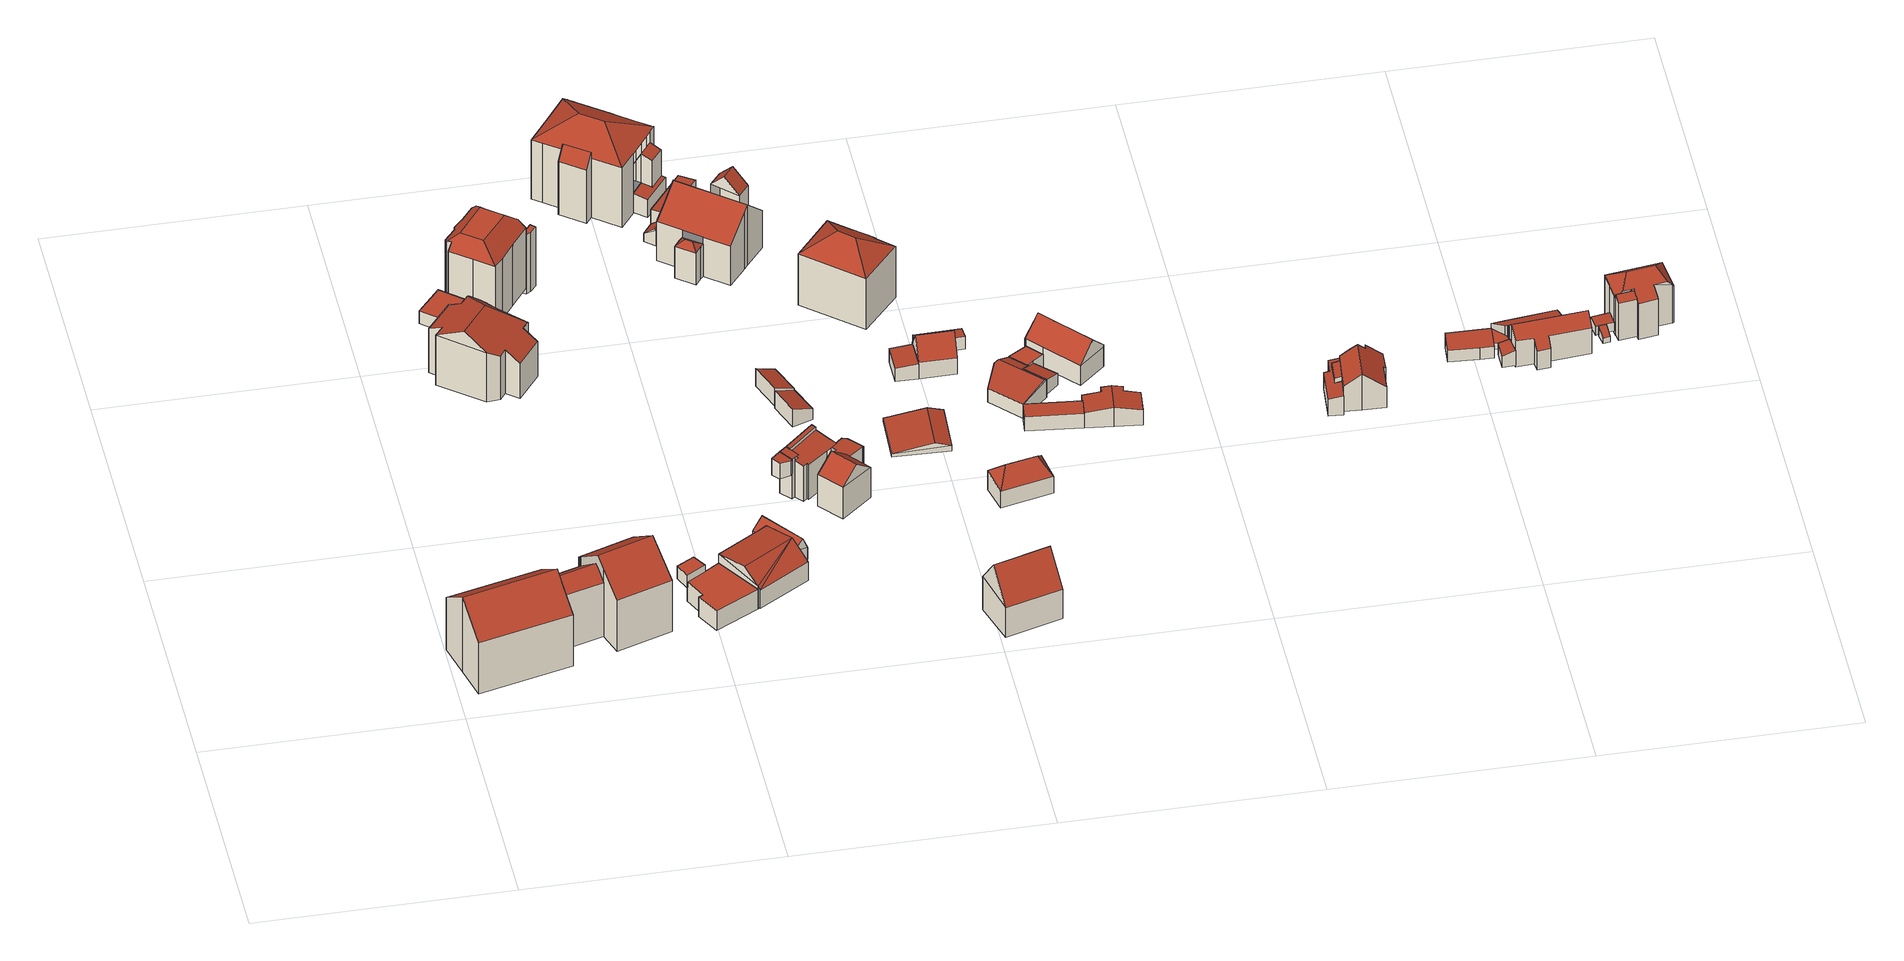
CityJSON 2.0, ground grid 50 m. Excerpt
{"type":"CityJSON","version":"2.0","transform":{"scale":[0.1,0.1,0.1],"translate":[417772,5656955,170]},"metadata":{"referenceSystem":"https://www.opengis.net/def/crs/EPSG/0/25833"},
"CityObjects":{
"building1":{"type":"Building","attributes":{"Gemeindeschluessel":14612000,"Geometrietyp2DReferenz":"3000","function":"31001_9998","roofType":"9999"},"children":["building1-1","building1-2","building1-3"]},
"building1-1":{"type":"BuildingPart","attributes":{"Dachtyp_tdc":"tdcGableRoof","Dachneigung":38.86,"QualitaetDacherkennung":77,"Geometrietyp2DReferenz":"3000","measuredHeight":17.59,"roofType":"3100"},"parents":["building1"],"geometry":[{"type":"MultiSurface","lod":"2","boundaries":[[[0,1,2,3]],[[1,4,5,2]],[[4,6,7,5]],[[6,8,9,7]],[[8,10,11,9]],[[10,12,11]],[[13,14,15,16,17]],[[14,0,3,15]],[[18,10,8,6,4]],[[4,1,0,14,13,18]],[[3,2,5,7,9,11,19,16,15]]],"semantics":{"surfaces":[{"type":"WallSurface"},{"type":"RoofSurface"},{"type":"GroundSurface"}],"values":[0,0,0,0,0,0,0,0,1,1,2]}}]},
"building1-2":{"type":"BuildingPart","attributes":{"Dachtyp_tdc":"tdcGableRoof","Dachneigung":38.86,"QualitaetDacherkennung":75,"Geometrietyp2DReferenz":"3000","measuredHeight":17.6,"roofType":"3100"},"parents":["building1"],"geometry":[{"type":"MultiSurface","lod":"2","boundaries":[[[20,21,22]],[[23,24,25]],[[23,26,27,24]],[[26,28,29,27]],[[28,30,31,29]],[[30,32,33,31]],[[32,34,35,33]],[[34,20,22,35]],[[30,28,26,23,36]],[[36,20,34,32,30]],[[22,37,24,27,29,31,33,35]]],"semantics":{"surfaces":[{"type":"WallSurface"},{"type":"RoofSurface"},{"type":"GroundSurface"}],"values":[0,0,0,0,0,0,0,0,1,1,2]}}]},
"building1-3":{"type":"BuildingPart","attributes":{"Dachtyp_tdc":"tdcGableRoof","Dachneigung":38.73,"QualitaetDacherkennung":80,"Geometrietyp2DReferenz":"3000","measuredHeight":15.05,"roofType":"3100"},"parents":["building1"],"geometry":[{"type":"MultiSurface","lod":"2","boundaries":[[[12,25,24,11]],[[21,17,16,22]],[[25,12,38,39,40,41]],[[17,21,40,39]],[[11,24,37,22,16,19]]],"semantics":{"surfaces":[{"type":"WallSurface"},{"type":"RoofSurface"},{"type":"GroundSurface"}],"values":[0,0,1,1,2]}}]},
"building2":{"type":"Building","attributes":{"Dachtyp_tdc":"tdcFreeFormRoof","Gemeindeschluessel":14612000,"Dachneigung":35.16,"QualitaetDacherkennung":33,"Geometrietyp2DReferenz":"3000","measuredHeight":14.85,"function":"31001_9998","roofType":"5000"},"geometry":[{"type":"Solid","lod":"2","boundaries":[[[[42,43,44]],[[45,46,47]],[[48,49,50,51,52,53,54,55,56,57,58,59,60,61,62,63,64,65,66]],[[67,68,49,48]],[[68,69,50,49]],[[69,70,51,50]],[[70,43,52,51]],[[43,42,53,52]],[[42,71,54,53]],[[71,72,55,54]],[[72,73,56,55]],[[73,74,57,56]],[[74,46,58,57]],[[46,45,59,58]],[[45,75,60,59]],[[75,76,61,60]],[[76,77,62,61]],[[77,78,63,62]],[[78,79,64,63]],[[79,80,65,64]],[[80,81,66,65]],[[81,67,48,66]],[[67,81,80,79,82,83,44,43,70,69,68]],[[83,82,78,77,76,75,45,47]],[[42,44,83,47,46,74,73,72,71]],[[79,78,82]]]],"semantics":{"surfaces":[{"type":"WallSurface"},{"type":"GroundSurface"},{"type":"RoofSurface"}],"values":[[0,0,1,0,0,0,0,0,0,0,0,0,0,0,0,0,0,0,0,0,0,0,2,2,2,0]]}}]},
"building3":{"type":"Building","attributes":{"Dachtyp_tdc":"tdcPolyFlatRoof","Gemeindeschluessel":14612000,"Dachneigung":0,"QualitaetDacherkennung":60,"Geometrietyp2DReferenz":"3000","measuredHeight":3.01,"function":"31001_9998","roofType":"1000"},"geometry":[{"type":"Solid","lod":"2","boundaries":[[[[84,85,86,87]],[[85,88,89,86]],[[88,90,91,89]],[[90,84,87,91]],[[90,88,85,84]],[[87,86,89,91]]]],"semantics":{"surfaces":[{"type":"WallSurface"},{"type":"RoofSurface"},{"type":"GroundSurface"}],"values":[[0,0,0,0,1,2]]}}]},
"building4":{"type":"Building","attributes":{"Dachtyp_tdc":"tdcFreeFormRoof","Gemeindeschluessel":14612000,"Dachneigung":36.19,"QualitaetDacherkennung":26,"Geometrietyp2DReferenz":"3000","measuredHeight":16.98,"function":"31001_9998","roofType":"5000"},"geometry":[{"type":"Solid","lod":"2","boundaries":[[[[92,93,94,95]],[[93,96,97,94]],[[96,98,99,97]],[[98,100,101,99]],[[100,102,103,101]],[[102,104,105,103]],[[104,106,107,105]],[[106,108,109,107]],[[108,110,111,109]],[[110,112,113,111]],[[112,114,115,113]],[[114,116,117,115]],[[116,118,119,117]],[[118,120,121,119]],[[120,122,123,121]],[[122,124,125,123]],[[124,126,127,125]],[[126,128,129,127]],[[128,130,131,129]],[[130,132,133,131]],[[132,92,95,133]],[[134,135,93,92,132,130,136,137]],[[98,96,135,134,138,139,104,102,100]],[[140,141,112,110,108,106,139,138]],[[137,136,128,126,124,122,120,118,116,114,141,140]],[[138,134,137,140]],[[114,112,141]],[[130,128,136]],[[96,93,135]],[[106,104,139]],[[95,94,97,99,101,103,105,107,109,111,113,115,117,119,121,123,125,127,129,131,133]]]],"semantics":{"surfaces":[{"type":"WallSurface"},{"type":"RoofSurface"},{"type":"GroundSurface"}],"values":[[0,0,0,0,0,0,0,0,0,0,0,0,0,0,0,0,0,0,0,0,0,1,1,1,1,1,0,0,0,0,2]]}}]},
"building5":{"type":"Building","attributes":{"Dachtyp_tdc":"tdcPolyFlatRoof","Gemeindeschluessel":14612000,"Dachneigung":0,"QualitaetDacherkennung":64,"Geometrietyp2DReferenz":"3000","measuredHeight":3,"function":"31001_9998","roofType":"1000"},"geometry":[{"type":"Solid","lod":"2","boundaries":[[[[142,143,144,145]],[[143,146,147,144]],[[146,148,149,147]],[[148,142,145,149]],[[148,146,143,142]],[[145,144,147,149]]]],"semantics":{"surfaces":[{"type":"WallSurface"},{"type":"RoofSurface"},{"type":"GroundSurface"}],"values":[[0,0,0,0,1,2]]}}]},
"building6":{"type":"Building","attributes":{"Dachtyp_tdc":"tdcPolyFlatRoof","Gemeindeschluessel":14612000,"Dachneigung":0,"QualitaetDacherkennung":80,"Geometrietyp2DReferenz":"3000","measuredHeight":4.59,"function":"31001_9998","roofType":"1000"},"geometry":[{"type":"Solid","lod":"2","boundaries":[[[[150,151,152,153]],[[151,154,155,152]],[[154,156,157,155]],[[156,158,159,157]],[[158,160,161,159]],[[160,162,163,161]],[[162,150,153,163]],[[162,160,158,156,154,151,150]],[[153,152,155,157,159,161,163]]]],"semantics":{"surfaces":[{"type":"WallSurface"},{"type":"RoofSurface"},{"type":"GroundSurface"}],"values":[[0,0,0,0,0,0,0,1,2]]}}]},
"building7":{"type":"Building","attributes":{"Dachtyp_tdc":"tdcPolyFlatRoof","Gemeindeschluessel":14612000,"Dachneigung":0,"QualitaetDacherkennung":11,"Geometrietyp2DReferenz":"3000","measuredHeight":13.86,"function":"31001_9998","roofType":"1000"},"geometry":[{"type":"Solid","lod":"2","boundaries":[[[[164,165,166,167]],[[165,168,169,166]],[[168,170,171,169]],[[170,172,173,171]],[[172,164,167,173]],[[172,170,168,165,164]],[[167,166,169,171,173]]]],"semantics":{"surfaces":[{"type":"WallSurface"},{"type":"RoofSurface"},{"type":"GroundSurface"}],"values":[[0,0,0,0,0,1,2]]}}]},
"building8":{"type":"Building","attributes":{"Dachtyp_tdc":"tdcFreeFormRoof","Gemeindeschluessel":14612000,"Dachneigung":10.26,"QualitaetDacherkennung":53,"Geometrietyp2DReferenz":"3000","measuredHeight":7.58,"function":"31001_9998","roofType":"5000"},"geometry":[{"type":"Solid","lod":"2","boundaries":[[[[174,175,176,177]],[[175,178,179,176]],[[178,180,181,179]],[[180,182,183,181]],[[182,184,185,183]],[[184,174,177,185]],[[186,175,174]],[[186,178,175]],[[178,186,187]],[[186,184,182,180,187]],[[174,184,186]],[[180,178,187]],[[177,176,179,181,183,185]]]],"semantics":{"surfaces":[{"type":"WallSurface"},{"type":"RoofSurface"},{"type":"GroundSurface"}],"values":[[0,0,0,0,0,0,1,1,1,1,0,0,2]]}}]},
"building9":{"type":"Building","attributes":{"Dachtyp_tdc":"tdcFreeFormRoof","Gemeindeschluessel":14612000,"Dachneigung":43.9,"QualitaetDacherkennung":4,"Geometrietyp2DReferenz":"3000","measuredHeight":5.52,"function":"31001_9998","roofType":"5000"},"geometry":[{"type":"Solid","lod":"2","boundaries":[[[[188,189,190,191]],[[189,192,193,190]],[[192,194,195,193]],[[194,196,197,195]],[[196,198,199,197]],[[198,200,201,199]],[[200,202,203,201]],[[202,204,205,203]],[[204,188,191,205]],[[206,194,192,189,188,204,207]],[[198,196,206,207,202,200]],[[204,202,207]],[[196,194,206]],[[191,190,193,195,197,199,201,203,205]]]],"semantics":{"surfaces":[{"type":"WallSurface"},{"type":"RoofSurface"},{"type":"GroundSurface"}],"values":[[0,0,0,0,0,0,0,0,0,1,1,0,0,2]]}}]},
"building10":{"type":"Building","attributes":{"Dachtyp_tdc":"tdcPolyFlatRoof","Gemeindeschluessel":14612000,"Dachneigung":9.71,"QualitaetDacherkennung":60,"Geometrietyp2DReferenz":"3000","measuredHeight":3.9,"function":"31001_9998","roofType":"2100"},"geometry":[{"type":"Solid","lod":"2","boundaries":[[[[208,209,210,211]],[[209,212,213,210]],[[212,214,215,213]],[[214,216,217,215]],[[216,208,211,217]],[[216,214,212,209,208]],[[211,210,213,215,217]]]],"semantics":{"surfaces":[{"type":"WallSurface"},{"type":"RoofSurface"},{"type":"GroundSurface"}],"values":[[0,0,0,0,0,1,2]]}}]},
"building11":{"type":"Building","attributes":{"Gemeindeschluessel":14612000,"Geometrietyp2DReferenz":"3000","function":"31001_9998","roofType":"9999"},"children":["building11-1","building11-2","building11-3"]},
"building11-1":{"type":"BuildingPart","attributes":{"Dachtyp_tdc":"tdcPolyFlatRoof","Dachneigung":24.78,"QualitaetDacherkennung":40,"Geometrietyp2DReferenz":"3000","measuredHeight":11.53,"roofType":"2100"},"parents":["building11"],"geometry":[{"type":"MultiSurface","lod":"2","boundaries":[[[218,219,220,221]],[[219,222,223,220]],[[222,224,225,223]],[[224,222,219,218,226]],[[225,221,220,223,225,227]]],"semantics":{"surfaces":[{"type":"WallSurface"},{"type":"RoofSurface"},{"type":"GroundSurface"}],"values":[0,0,0,1,2]}}]},
"building11-2":{"type":"BuildingPart","attributes":{"Dachtyp_tdc":"tdcPolyFlatRoof","Dachneigung":57.96,"QualitaetDacherkennung":29,"Geometrietyp2DReferenz":"3000","measuredHeight":15.47,"roofType":"2100"},"parents":["building11"],"geometry":[{"type":"MultiSurface","lod":"2","boundaries":[[[228,229,230,231]],[[229,232,230]],[[233,234,235]],[[233,236,237,234]],[[236,228,231,237]],[[236,233,229,228]],[[231,230,234,237]]],"semantics":{"surfaces":[{"type":"WallSurface"},{"type":"RoofSurface"},{"type":"GroundSurface"}],"values":[0,0,0,0,0,1,2]}}]},
"building11-3":{"type":"BuildingPart","attributes":{"Dachtyp_tdc":"tdcHipRoof","Dachneigung":28.98,"QualitaetDacherkennung":63,"Geometrietyp2DReferenz":"3000","measuredHeight":17.74,"roofType":"3200"},"parents":["building11"],"geometry":[{"type":"MultiSurface","lod":"2","boundaries":[[[238,239,240,241]],[[239,242,243,240]],[[242,244,245,243]],[[244,246,247,245]],[[246,248,249,247]],[[248,250,251,249]],[[250,252,253,251]],[[252,254,255,253]],[[254,256,257,255]],[[256,258,218,221,257]],[[259,227,226]],[[259,260,261,227]],[[260,235,234,261]],[[232,262,263,230]],[[262,264,265,263]],[[264,266,267,265]],[[266,268,269,267]],[[268,270,271,269]],[[270,272,273,271]],[[272,238,241,273]],[[268,266,264,274]],[[260,259,258,256,275]],[[264,262,232,235,260,275,274]],[[256,254,252,250,248,246,244,242,239,238,272,270,268,274,275]],[[241,240,243,245,247,249,251,253,255,257,221,225,227,261,234,230,263,265,267,269,271,273]]],"semantics":{"surfaces":[{"type":"WallSurface"},{"type":"RoofSurface"},{"type":"GroundSurface"}],"values":[0,0,0,0,0,0,0,0,0,0,0,0,0,0,0,0,0,0,0,0,1,1,1,1,2]}}]},
"building12":{"type":"Building","attributes":{"Dachtyp_tdc":"tdcPolyFlatRoof","Gemeindeschluessel":14612000,"Dachneigung":10.84,"QualitaetDacherkennung":57,"Geometrietyp2DReferenz":"3000","measuredHeight":2.9,"function":"31001_9998","roofType":"2100"},"geometry":[{"type":"Solid","lod":"2","boundaries":[[[[276,277,278,279]],[[277,280,281,278]],[[280,282,283,281]],[[282,276,279,283]],[[282,280,277,276]],[[279,278,281,283]]]],"semantics":{"surfaces":[{"type":"WallSurface"},{"type":"RoofSurface"},{"type":"GroundSurface"}],"values":[[0,0,0,0,1,2]]}}]},
"building13":{"type":"Building","attributes":{"Gemeindeschluessel":14612000,"Geometrietyp2DReferenz":"3000","function":"31001_9998","roofType":"9999"},"children":["building13-1","building13-2","building13-3","building13-4"]},
"building13-1":{"type":"BuildingPart","attributes":{"Dachtyp_tdc":"tdcPolyFlatRoof","Dachneigung":2.85,"QualitaetDacherkennung":68,"Geometrietyp2DReferenz":"3000","measuredHeight":6.53,"roofType":"2100"},"parents":["building13"],"geometry":[{"type":"MultiSurface","lod":"2","boundaries":[[[284,285,286,287]],[[288,289,290,291]],[[289,292,293,290]],[[292,294,295,293]],[[294,296,297,295]],[[296,298,299,297]],[[298,300,301,299]],[[302,300,298,296,294,292,289,288,303,285,284]],[[287,286,304,291,290,293,295,297,299,301,305]]],"semantics":{"surfaces":[{"type":"WallSurface"},{"type":"RoofSurface"},{"type":"GroundSurface"}],"values":[0,0,0,0,0,0,0,1,2]}}]},
"building13-2":{"type":"BuildingPart","attributes":{"Dachtyp_tdc":"tdcPolyFlatRoof","Dachneigung":10.71,"QualitaetDacherkennung":46,"Geometrietyp2DReferenz":"3000","measuredHeight":9.8,"roofType":"2100"},"parents":["building13"],"geometry":[{"type":"MultiSurface","lod":"2","boundaries":[[[306,214,307,308,309]],[[214,212,310,307]],[[212,282,311,310]],[[282,312,313,311]],[[312,314,313]],[[282,212,214,306,315,312]],[[316,308,307,310,311,313]]],"semantics":{"surfaces":[{"type":"WallSurface"},{"type":"RoofSurface"},{"type":"GroundSurface"}],"values":[0,0,0,0,0,1,2]}}]},
"building13-3":{"type":"BuildingPart","attributes":{"Dachtyp_tdc":"tdcPolyFlatRoof","Dachneigung":13.67,"QualitaetDacherkennung":83,"Geometrietyp2DReferenz":"3000","measuredHeight":9.08,"roofType":"2100"},"parents":["building13"],"geometry":[{"type":"MultiSurface","lod":"2","boundaries":[[[317,318,319,286,285]],[[318,320,321,319]],[[320,322,323,321]],[[322,309,308,323]],[[314,324,325,313]],[[324,326,288,291,325]],[[327,326,324,314,328,309,322,320,318,317]],[[286,319,321,323,308,316,313,325,291,304]]],"semantics":{"surfaces":[{"type":"WallSurface"},{"type":"RoofSurface"},{"type":"GroundSurface"}],"values":[0,0,0,0,0,0,1,2]}}]},
"building13-4":{"type":"BuildingPart","attributes":{"Dachtyp_tdc":"tdcGableRoof","Dachneigung":38.66,"QualitaetDacherkennung":70,"Geometrietyp2DReferenz":"3000","measuredHeight":10.38,"roofType":"3100"},"parents":["building13"],"geometry":[{"type":"MultiSurface","lod":"2","boundaries":[[[329,330,331,332]],[[333,329,332,334]],[[335,330,336]],[[329,333,337]],[[330,329,337,336]],[[333,335,336,337]],[[332,331,287,305,301,334]]],"semantics":{"surfaces":[{"type":"WallSurface"},{"type":"RoofSurface"},{"type":"GroundSurface"}],"values":[0,0,0,0,1,1,2]}}]},
"building14":{"type":"Building","attributes":{"Dachtyp_tdc":"tdcFreeFormRoof","Gemeindeschluessel":14612000,"Dachneigung":39.42,"QualitaetDacherkennung":14,"Geometrietyp2DReferenz":"3000","measuredHeight":3.92,"function":"31001_9998","roofType":"5000"},"geometry":[{"type":"Solid","lod":"2","boundaries":[[[[338,339,340,341]],[[339,342,343,340]],[[342,344,345,343]],[[344,346,347,345]],[[346,348,349,347]],[[348,350,351,349]],[[350,338,341,351]],[[352,353,339,338]],[[346,344,342,353,352,350,348]],[[342,339,353]],[[338,350,352]],[[341,340,343,345,347,349,351]]]],"semantics":{"surfaces":[{"type":"WallSurface"},{"type":"RoofSurface"},{"type":"GroundSurface"}],"values":[[0,0,0,0,0,0,0,1,1,0,0,2]]}}]},
"building15":{"type":"Building","attributes":{"Dachtyp_tdc":"tdcPolyFlatRoof","Gemeindeschluessel":14612000,"Dachneigung":22.92,"QualitaetDacherkennung":83,"Geometrietyp2DReferenz":"3000","measuredHeight":4.1,"function":"31001_9998","roofType":"2100"},"geometry":[{"type":"Solid","lod":"2","boundaries":[[[[354,355,356,357]],[[355,358,359,356]],[[358,360,361,359]],[[360,354,357,361]],[[360,358,355,354]],[[357,356,359,361]]]],"semantics":{"surfaces":[{"type":"WallSurface"},{"type":"RoofSurface"},{"type":"GroundSurface"}],"values":[[0,0,0,0,1,2]]}}]},
"building16":{"type":"Building","attributes":{"Dachtyp_tdc":"tdcPolyFlatRoof","Gemeindeschluessel":14612000,"Dachneigung":21,"QualitaetDacherkennung":89,"Geometrietyp2DReferenz":"3000","measuredHeight":4.18,"function":"31001_9998","roofType":"2100"},"geometry":[{"type":"Solid","lod":"2","boundaries":[[[[362,363,364,365]],[[363,366,367,364]],[[366,368,369,367]],[[368,362,365,369]],[[368,366,363,362]],[[365,364,367,369]]]],"semantics":{"surfaces":[{"type":"WallSurface"},{"type":"RoofSurface"},{"type":"GroundSurface"}],"values":[[0,0,0,0,1,2]]}}]},
"building17":{"type":"Building","attributes":{"Dachtyp_tdc":"tdcPolyFlatRoof","Gemeindeschluessel":14612000,"Dachneigung":6.87,"QualitaetDacherkennung":39,"Geometrietyp2DReferenz":"3000","measuredHeight":4.57,"function":"31001_9998","roofType":"2100"},"geometry":[{"type":"Solid","lod":"2","boundaries":[[[[370,371,372,373]],[[371,374,375,372]],[[374,376,377,375]],[[376,378,379,377]],[[378,380,381,379]],[[380,370,373,381]],[[380,378,376,374,371,370]],[[373,372,375,377,379,381]]]],"semantics":{"surfaces":[{"type":"WallSurface"},{"type":"RoofSurface"},{"type":"GroundSurface"}],"values":[[0,0,0,0,0,0,1,2]]}}]},
"building18":{"type":"Building","attributes":{"Dachtyp_tdc":"tdcPolyFlatRoof","Gemeindeschluessel":14612000,"Dachneigung":5.97,"QualitaetDacherkennung":75,"Geometrietyp2DReferenz":"3000","measuredHeight":4.18,"function":"31001_9998","roofType":"2100"},"geometry":[{"type":"Solid","lod":"2","boundaries":[[[[382,383,384,385]],[[383,386,387,384]],[[386,388,389,387]],[[388,390,391,389]],[[390,382,385,391]],[[390,388,386,383,382]],[[385,384,387,389,391]]]],"semantics":{"surfaces":[{"type":"WallSurface"},{"type":"RoofSurface"},{"type":"GroundSurface"}],"values":[[0,0,0,0,0,1,2]]}}]},
"building19":{"type":"Building","attributes":{"Gemeindeschluessel":14612000,"Geometrietyp2DReferenz":"3000","function":"31001_9998","roofType":"9999"},"children":["building19-1","building19-2","building19-3"]},
"building19-1":{"type":"BuildingPart","attributes":{"Dachtyp_tdc":"tdcFreeFormRoof","Dachneigung":37.19,"QualitaetDacherkennung":15,"Geometrietyp2DReferenz":"3000","measuredHeight":8.58,"roofType":"5000"},"parents":["building19"],"geometry":[{"type":"MultiSurface","lod":"2","boundaries":[[[392,393,394,395]],[[393,396,397,394]],[[396,398,399,397]],[[398,400,401,399]],[[400,402,403,401]],[[404,392,395,405]],[[402,400,398,406]],[[398,396,407,406]],[[396,393,392,404,407]],[[404,402,406,407]],[[395,394,397,399,401,403,405]]],"semantics":{"surfaces":[{"type":"WallSurface"},{"type":"RoofSurface"},{"type":"GroundSurface"}],"values":[0,0,0,0,0,0,1,1,1,1,2]}}]},
"building19-2":{"type":"BuildingPart","attributes":{"Dachtyp_tdc":"tdcGableRoof","Dachneigung":45.73,"QualitaetDacherkennung":63,"Geometrietyp2DReferenz":"3000","measuredHeight":13.68,"roofType":"3100"},"parents":["building19"],"geometry":[{"type":"MultiSurface","lod":"2","boundaries":[[[408,409,410,411,412]],[[409,413,414,410]],[[413,415,416,417,414]],[[413,409,418]],[[408,415,419]],[[409,408,419,418]],[[415,413,418,419]],[[411,410,414,417]]],"semantics":{"surfaces":[{"type":"WallSurface"},{"type":"RoofSurface"},{"type":"GroundSurface"}],"values":[0,0,0,0,0,1,1,2]}}]},
"building19-3":{"type":"BuildingPart","attributes":{"Dachtyp_tdc":"tdcGableRoof","Dachneigung":37.46,"QualitaetDacherkennung":36,"Geometrietyp2DReferenz":"3000","measuredHeight":14.16,"roofType":"3100"},"parents":["building19"],"geometry":[{"type":"MultiSurface","lod":"2","boundaries":[[[420,421,405,395]],[[422,403,402]],[[422,423,424,403]],[[423,425,426,424]],[[425,427,428,426]],[[427,429,430,428]],[[429,431,432,430]],[[431,433,434,432]],[[433,412,411,434]],[[416,435,436,417]],[[435,437,438,436]],[[437,439,440,438]],[[439,441,442,440]],[[441,420,395,442]],[[437,435,416,412,433,431,429]],[[429,427,425,423,422,421,420,441,439,437]],[[395,405,403,424,426,428,430,432,434,411,417,436,438,440,442]]],"semantics":{"surfaces":[{"type":"WallSurface"},{"type":"RoofSurface"},{"type":"GroundSurface"}],"values":[0,0,0,0,0,0,0,0,0,0,0,0,0,0,1,1,2]}}]},
"building20":{"type":"Building","attributes":{"Dachtyp_tdc":"tdcGableRoof","Gemeindeschluessel":14612000,"Dachneigung":53.45,"QualitaetDacherkennung":81,"Geometrietyp2DReferenz":"3000","measuredHeight":13.52,"function":"31001_9998","roofType":"3100"},"geometry":[{"type":"Solid","lod":"2","boundaries":[[[[443,444,445,446]],[[444,447,448,445]],[[447,449,450,448]],[[449,443,446,450]],[[447,444,451]],[[443,449,452]],[[444,443,452,451]],[[449,447,451,452]],[[446,445,448,450]]]],"semantics":{"surfaces":[{"type":"WallSurface"},{"type":"RoofSurface"},{"type":"GroundSurface"}],"values":[[0,0,0,0,0,0,1,1,2]]}}]},
"building21":{"type":"Building","attributes":{"Dachtyp_tdc":"tdcGableRoof","Gemeindeschluessel":14612000,"Dachneigung":10.64,"QualitaetDacherkennung":27,"Geometrietyp2DReferenz":"3000","measuredHeight":2.18,"function":"31001_9998","roofType":"3100"},"geometry":[{"type":"Solid","lod":"2","boundaries":[[[[453,454,455,456]],[[454,457,458,455]],[[457,459,460,458]],[[459,453,456,460]],[[457,454,461]],[[453,459,462]],[[454,453,462,461]],[[459,457,461,462]],[[456,455,458,460]]]],"semantics":{"surfaces":[{"type":"WallSurface"},{"type":"RoofSurface"},{"type":"GroundSurface"}],"values":[[0,0,0,0,0,0,1,1,2]]}}]},
"building22":{"type":"Building","attributes":{"Dachtyp_tdc":"tdcHipRoof","Gemeindeschluessel":14612000,"Dachneigung":33.3,"QualitaetDacherkennung":68,"Geometrietyp2DReferenz":"3000","measuredHeight":15.56,"function":"31001_9998","roofType":"3200"},"geometry":[{"type":"Solid","lod":"2","boundaries":[[[[463,464,465,466]],[[464,467,468,465]],[[467,469,470,468]],[[469,471,472,470]],[[471,473,474,472]],[[473,475,476,474]],[[475,477,478,476]],[[477,479,480,478]],[[479,481,482,480]],[[481,463,466,482]],[[477,475,483]],[[473,471,484]],[[475,473,484,483]],[[471,469,467,464,463,481,479,477,483,484]],[[466,465,468,470,472,474,476,478,480,482]]]],"semantics":{"surfaces":[{"type":"WallSurface"},{"type":"RoofSurface"},{"type":"GroundSurface"}],"values":[[0,0,0,0,0,0,0,0,0,0,1,1,1,1,2]]}}]},
"building23":{"type":"Building","attributes":{"Dachtyp_tdc":"tdcPolyFlatRoof","Gemeindeschluessel":14612000,"Dachneigung":5.22,"QualitaetDacherkennung":93,"Geometrietyp2DReferenz":"3000","measuredHeight":3.55,"function":"31001_9998","roofType":"2100"},"geometry":[{"type":"Solid","lod":"2","boundaries":[[[[485,486,487,488]],[[486,489,490,487]],[[489,491,492,490]],[[491,485,488,492]],[[491,489,486,485]],[[488,487,490,492]]]],"semantics":{"surfaces":[{"type":"WallSurface"},{"type":"RoofSurface"},{"type":"GroundSurface"}],"values":[[0,0,0,0,1,2]]}}]},
"building24":{"type":"Building","attributes":{"Dachtyp_tdc":"tdcHipRoof","Gemeindeschluessel":14612000,"Dachneigung":42.24,"QualitaetDacherkennung":79,"Geometrietyp2DReferenz":"3000","measuredHeight":6.92,"function":"31001_9998","roofType":"3200"},"geometry":[{"type":"Solid","lod":"2","boundaries":[[[[493,494,495,496]],[[494,497,498,495]],[[497,499,500,498]],[[499,493,496,500]],[[497,494,501]],[[493,499,502]],[[494,493,502,501]],[[499,497,501,502]],[[496,495,498,500]]]],"semantics":{"surfaces":[{"type":"WallSurface"},{"type":"RoofSurface"},{"type":"GroundSurface"}],"values":[[0,0,0,0,1,1,1,1,2]]}}]},
"building25":{"type":"Building","attributes":{"Dachtyp_tdc":"tdcGableRoof","Gemeindeschluessel":14612000,"Dachneigung":55.42,"QualitaetDacherkennung":98,"Geometrietyp2DReferenz":"3000","measuredHeight":7.96,"function":"31001_9998","roofType":"3100"},"geometry":[{"type":"Solid","lod":"2","boundaries":[[[[503,504,487,490]],[[504,505,506,487]],[[505,507,508,506]],[[507,509,510,508]],[[509,503,490,510]],[[509,511,512,503]],[[511,513,514,515,512]],[[504,515,514,505]],[[503,512,515,504]],[[505,514,513,507]],[[507,513,511,509]],[[490,487,506,508,510]]]],"semantics":{"surfaces":[{"type":"WallSurface"},{"type":"RoofSurface"},{"type":"GroundSurface"}],"values":[[0,0,0,0,0,1,1,0,0,0,0,2]]}}]},
"building26":{"type":"Building","attributes":{"Dachtyp_tdc":"tdcPolyFlatRoof","Gemeindeschluessel":14612000,"Dachneigung":4.66,"QualitaetDacherkennung":92,"Geometrietyp2DReferenz":"3000","measuredHeight":2.83,"function":"31001_9998","roofType":"2100"},"geometry":[{"type":"Solid","lod":"2","boundaries":[[[[516,517,518,519]],[[517,520,521,518]],[[520,522,523,521]],[[522,524,525,523]],[[524,516,519,525]],[[524,522,520,517,516]],[[519,518,521,523,525]]]],"semantics":{"surfaces":[{"type":"WallSurface"},{"type":"RoofSurface"},{"type":"GroundSurface"}],"values":[[0,0,0,0,0,1,2]]}}]},
"building27":{"type":"Building","attributes":{"Dachtyp_tdc":"tdcFreeFormRoof","Gemeindeschluessel":14612000,"Dachneigung":10.13,"QualitaetDacherkennung":61,"Geometrietyp2DReferenz":"3000","measuredHeight":4.44,"function":"31001_9998","roofType":"5000"},"geometry":[{"type":"Solid","lod":"2","boundaries":[[[[526,527,528,529]],[[530,531,532,533,534]],[[531,527,526,535,536,532]],[[530,527,531]],[[536,533,532]],[[528,537,538,539,540,541,529]],[[527,530,537,528]],[[530,534,538,537]],[[534,533,539,538]],[[533,536,540,539]],[[536,535,541,540]],[[535,526,529,541]]]],"semantics":{"surfaces":[{"type":"WallSurface"},{"type":"RoofSurface"},{"type":"GroundSurface"}],"values":[[0,1,1,0,0,2,0,0,0,0,0,0]]}}]},
"building28":{"type":"Building","attributes":{"Dachtyp_tdc":"tdcPolyFlatRoof","Gemeindeschluessel":14612000,"Dachneigung":7.22,"QualitaetDacherkennung":81,"Geometrietyp2DReferenz":"3000","measuredHeight":3.81,"function":"31001_9998","roofType":"2100"},"geometry":[{"type":"Solid","lod":"2","boundaries":[[[[542,543,544,545]],[[543,546,547,544]],[[546,548,549,547]],[[548,542,545,549]],[[548,546,543,542]],[[545,544,547,549]]]],"semantics":{"surfaces":[{"type":"WallSurface"},{"type":"RoofSurface"},{"type":"GroundSurface"}],"values":[[0,0,0,0,1,2]]}}]},
"building29":{"type":"Building","attributes":{"Dachtyp_tdc":"tdcPolyFlatRoof","Gemeindeschluessel":14612000,"Dachneigung":0,"QualitaetDacherkennung":66,"Geometrietyp2DReferenz":"3000","measuredHeight":2.83,"function":"31001_9998","roofType":"1000"},"geometry":[{"type":"Solid","lod":"2","boundaries":[[[[550,551,552,553]],[[551,554,555,552]],[[554,556,557,555]],[[556,558,559,557]],[[558,550,553,559]],[[558,556,554,551,550]],[[553,552,555,557,559]]]],"semantics":{"surfaces":[{"type":"WallSurface"},{"type":"RoofSurface"},{"type":"GroundSurface"}],"values":[[0,0,0,0,0,1,2]]}}]},
"building30":{"type":"Building","attributes":{"Dachtyp_tdc":"tdcPolyFlatRoof","Gemeindeschluessel":14612000,"Dachneigung":13.38,"QualitaetDacherkennung":73,"Geometrietyp2DReferenz":"3000","measuredHeight":3.5,"function":"31001_9998","roofType":"2100"},"geometry":[{"type":"Solid","lod":"2","boundaries":[[[[560,561,562,563]],[[561,564,565,562]],[[564,566,567,565]],[[566,568,569,567]],[[568,560,563,569]],[[568,566,564,561,560]],[[563,562,565,567,569]]]],"semantics":{"surfaces":[{"type":"WallSurface"},{"type":"RoofSurface"},{"type":"GroundSurface"}],"values":[[0,0,0,0,0,1,2]]}}]},
"building31":{"type":"Building","attributes":{"Dachtyp_tdc":"tdcFreeFormRoof","Gemeindeschluessel":14612000,"Dachneigung":45.76,"QualitaetDacherkennung":78,"Geometrietyp2DReferenz":"3000","measuredHeight":8.35,"function":"31001_9998","roofType":"5000"},"geometry":[{"type":"Solid","lod":"2","boundaries":[[[[570,571,572,573]],[[571,574,575,572]],[[574,576,577,575]],[[576,578,579,577]],[[578,580,581,579]],[[580,570,573,581]],[[582,576,574,571,570,583]],[[584,582,583,585]],[[578,584,585,580]],[[580,585,583,570]],[[576,582,584,578]],[[573,572,575,577,579,581]]]],"semantics":{"surfaces":[{"type":"WallSurface"},{"type":"RoofSurface"},{"type":"GroundSurface"}],"values":[[0,0,0,0,0,0,1,1,0,0,0,2]]}}]},
"building32":{"type":"Building","attributes":{"Dachtyp_tdc":"tdcGableRoof","Gemeindeschluessel":14612000,"Dachneigung":10.43,"QualitaetDacherkennung":42,"Geometrietyp2DReferenz":"3000","measuredHeight":4.44,"function":"31001_9998","roofType":"3100"},"geometry":[{"type":"Solid","lod":"2","boundaries":[[[[586,587,588,589]],[[587,590,591,588]],[[590,592,593,591]],[[592,594,595,593]],[[594,596,597,595]],[[596,598,599,597]],[[598,600,601,599]],[[600,602,603,601]],[[602,604,544,603]],[[604,605,545,544]],[[605,586,589,545]],[[602,600,598,596,594,592]],[[592,590,587,586,605,604,602]],[[589,588,591,593,595,597,599,601,603,544,545]]]],"semantics":{"surfaces":[{"type":"WallSurface"},{"type":"RoofSurface"},{"type":"GroundSurface"}],"values":[[0,0,0,0,0,0,0,0,0,0,0,1,1,2]]}}]},
"building33":{"type":"Building","attributes":{"Dachtyp_tdc":"tdcPolyFlatRoof","Gemeindeschluessel":14612000,"Dachneigung":11.59,"QualitaetDacherkennung":42,"Geometrietyp2DReferenz":"3000","measuredHeight":4.88,"function":"31001_9998","roofType":"2100"},"geometry":[{"type":"Solid","lod":"2","boundaries":[[[[606,607,608,609]],[[607,610,611,608]],[[610,612,613,611]],[[612,614,615,613]],[[614,616,617,615]],[[616,618,619,617]],[[618,620,621,619]],[[620,622,623,621]],[[622,624,625,623]],[[624,606,609,625]],[[624,622,620,618,616,614,612,610,607,606]],[[609,608,611,613,615,617,619,621,623,625]]]],"semantics":{"surfaces":[{"type":"WallSurface"},{"type":"RoofSurface"},{"type":"GroundSurface"}],"values":[[0,0,0,0,0,0,0,0,0,0,1,2]]}}]},
"building34":{"type":"Building","attributes":{"Gemeindeschluessel":14612000,"Geometrietyp2DReferenz":"3000","function":"31001_9998","roofType":"9999"},"children":["building34-1","building34-2"]},
"building34-1":{"type":"BuildingPart","attributes":{"Dachtyp_tdc":"tdcPolyFlatRoof","Dachneigung":13.75,"QualitaetDacherkennung":52,"Geometrietyp2DReferenz":"3000","measuredHeight":4.83,"roofType":"2100"},"parents":["building34"],"geometry":[{"type":"MultiSurface","lod":"2","boundaries":[[[626,627,628,629]],[[630,631,632,633]],[[631,626,629,632]],[[631,630,627,626]],[[629,628,633,632]]],"semantics":{"surfaces":[{"type":"WallSurface"},{"type":"RoofSurface"},{"type":"GroundSurface"}],"values":[0,0,0,1,2]}}]},
"building34-2":{"type":"BuildingPart","attributes":{"Dachtyp_tdc":"tdcGableRoof","Dachneigung":37.51,"QualitaetDacherkennung":92,"Geometrietyp2DReferenz":"3000","measuredHeight":8.32,"roofType":"3100"},"parents":["building34"],"geometry":[{"type":"MultiSurface","lod":"2","boundaries":[[[634,635,636,637]],[[635,638,639,636]],[[638,640,641,639]],[[640,642,643,641]],[[642,644,645,643]],[[644,646,630,633,645]],[[647,648,649,628,627]],[[648,650,651,649]],[[650,652,653,651]],[[652,654,655,653]],[[654,634,637,655]],[[650,648,647,646,644,642]],[[642,640,638,635,634,654,652,650]],[[637,636,639,641,643,645,633,628,649,651,653,655]]],"semantics":{"surfaces":[{"type":"WallSurface"},{"type":"RoofSurface"},{"type":"GroundSurface"}],"values":[0,0,0,0,0,0,0,0,0,0,0,1,1,2]}}]},
"building35":{"type":"Building","attributes":{"Dachtyp_tdc":"tdcPolyFlatRoof","Gemeindeschluessel":14612000,"Dachneigung":9.48,"QualitaetDacherkennung":66,"Geometrietyp2DReferenz":"3000","measuredHeight":3.52,"function":"31001_9998","roofType":"2100"},"geometry":[{"type":"Solid","lod":"2","boundaries":[[[[656,657,658,659]],[[657,660,661,658]],[[660,662,663,661]],[[662,664,665,663]],[[664,666,667,665]],[[666,656,659,667]],[[666,664,662,660,657,656]],[[659,658,661,663,665,667]]]],"semantics":{"surfaces":[{"type":"WallSurface"},{"type":"RoofSurface"},{"type":"GroundSurface"}],"values":[[0,0,0,0,0,0,1,2]]}}]},
"building36":{"type":"Building","attributes":{"Dachtyp_tdc":"tdcPolyFlatRoof","Gemeindeschluessel":14612000,"Dachneigung":18.41,"QualitaetDacherkennung":69,"Geometrietyp2DReferenz":"3000","measuredHeight":3.49,"function":"31001_9998","roofType":"2100"},"geometry":[{"type":"Solid","lod":"2","boundaries":[[[[668,669,670,671]],[[669,672,673,670]],[[672,674,675,673]],[[674,668,671,675]],[[674,672,669,668]],[[671,670,673,675]]]],"semantics":{"surfaces":[{"type":"WallSurface"},{"type":"RoofSurface"},{"type":"GroundSurface"}],"values":[[0,0,0,0,1,2]]}}]},
"building37":{"type":"Building","attributes":{"Gemeindeschluessel":14612000,"Geometrietyp2DReferenz":"3000","function":"31001_9998","roofType":"9999"},"children":["building37-1","building37-2"]},
"building37-1":{"type":"BuildingPart","attributes":{"Dachtyp_tdc":"tdcPolyFlatRoof","Dachneigung":13.97,"QualitaetDacherkennung":63,"Geometrietyp2DReferenz":"3000","measuredHeight":4.44,"roofType":"2100"},"parents":["building37"],"geometry":[{"type":"MultiSurface","lod":"2","boundaries":[[[676,677,678,679,680]],[[681,682,683,684,685]],[[682,686,687,683]],[[686,676,680,687]],[[686,682,681,677,676]],[[680,679,684,683,687]]],"semantics":{"surfaces":[{"type":"WallSurface"},{"type":"RoofSurface"},{"type":"GroundSurface"}],"values":[0,0,0,0,1,2]}}]},
"building37-2":{"type":"BuildingPart","attributes":{"Dachtyp_tdc":"tdcPolyFlatRoof","Dachneigung":20,"QualitaetDacherkennung":52,"Geometrietyp2DReferenz":"3000","measuredHeight":2.53,"roofType":"2100"},"parents":["building37"],"geometry":[{"type":"MultiSurface","lod":"2","boundaries":[[[678,688,689,679]],[[688,690,691,689]],[[690,692,693,691]],[[692,685,684,693]],[[692,690,688,678,685]],[[684,679,689,691,693]]],"semantics":{"surfaces":[{"type":"WallSurface"},{"type":"RoofSurface"},{"type":"GroundSurface"}],"values":[0,0,0,0,1,2]}}]},
"building38":{"type":"Building","attributes":{"Dachtyp_tdc":"tdcGableRoof","Gemeindeschluessel":14612000,"Dachneigung":41.77,"QualitaetDacherkennung":83,"Geometrietyp2DReferenz":"3000","measuredHeight":8.17,"function":"31001_9998","roofType":"3100"},"geometry":[{"type":"Solid","lod":"2","boundaries":[[[[676,694,695,696]],[[694,697,698,695]],[[697,699,700,698]],[[699,701,702,700]],[[701,703,704,702]],[[703,705,706,704]],[[705,707,708,706]],[[709,710,711,712]],[[710,713,714,711]],[[713,715,716,714]],[[715,676,696,716]],[[710,709,707,705,703,701,699,697]],[[697,694,676,715,713,710]],[[696,695,698,700,702,704,706,708,712,711,714,716]],[[707,709,712,708]]]],"semantics":{"surfaces":[{"type":"WallSurface"},{"type":"RoofSurface"},{"type":"GroundSurface"}],"values":[[0,0,0,0,0,0,0,0,0,0,0,1,1,2,0]]}}]},
"building39":{"type":"Building","attributes":{"Dachtyp_tdc":"tdcPolyFlatRoof","Gemeindeschluessel":14612000,"Dachneigung":28.36,"QualitaetDacherkennung":62,"Geometrietyp2DReferenz":"3000","measuredHeight":2.42,"function":"31001_9998","roofType":"2100"},"geometry":[{"type":"Solid","lod":"2","boundaries":[[[[717,718,719,720]],[[718,721,722,719]],[[721,723,724,722]],[[723,717,720,724]],[[723,721,718,717]],[[720,719,722,724]]]],"semantics":{"surfaces":[{"type":"WallSurface"},{"type":"RoofSurface"},{"type":"GroundSurface"}],"values":[[0,0,0,0,1,2]]}}]},
"building40":{"type":"Building","attributes":{"Dachtyp_tdc":"tdcPolyFlatRoof","Gemeindeschluessel":14612000,"Dachneigung":6.76,"QualitaetDacherkennung":63,"Geometrietyp2DReferenz":"3000","measuredHeight":2.25,"function":"31001_9998","roofType":"2100"},"geometry":[{"type":"Solid","lod":"2","boundaries":[[[[723,725,726,727]],[[725,728,729,726]],[[728,730,731,729]],[[730,732,733,731]],[[732,717,734,733]],[[717,723,727,734]],[[717,732,730,728,725,723]],[[727,726,729,731,733,734]]]],"semantics":{"surfaces":[{"type":"WallSurface"},{"type":"RoofSurface"},{"type":"GroundSurface"}],"values":[[0,0,0,0,0,0,1,2]]}}]},
"building41":{"type":"Building","attributes":{"Dachtyp_tdc":"tdcPolyFlatRoof","Gemeindeschluessel":14612000,"Dachneigung":24.8,"QualitaetDacherkennung":77,"Geometrietyp2DReferenz":"3000","measuredHeight":9.65,"function":"31001_9998","roofType":"2100"},"geometry":[{"type":"Solid","lod":"2","boundaries":[[[[735,736,737,738]],[[736,739,740,737]],[[739,741,742,740]],[[741,735,738,742]],[[741,739,736,735]],[[738,737,740,742]]]],"semantics":{"surfaces":[{"type":"WallSurface"},{"type":"RoofSurface"},{"type":"GroundSurface"}],"values":[[0,0,0,0,1,2]]}}]},
"building42":{"type":"Building","attributes":{"Dachtyp_tdc":"tdcFreeFormRoof","Gemeindeschluessel":14612000,"Dachneigung":37.08,"QualitaetDacherkennung":70,"Geometrietyp2DReferenz":"3000","measuredHeight":11.89,"function":"31001_9998","roofType":"5000"},"geometry":[{"type":"Solid","lod":"2","boundaries":[[[[743,744,745,746]],[[744,747,748,745]],[[747,749,750,748]],[[749,751,752,750]],[[751,753,754,752]],[[753,755,756,754]],[[755,757,758,756]],[[757,759,760,758]],[[759,761,762,760]],[[761,763,764,762]],[[763,765,766,764]],[[765,767,768,766]],[[767,743,746,768]],[[744,743,767,769,770]],[[759,771,772,773,763,761]],[[769,767,765,773,772]],[[747,770,769,772,771,757,755,753,751,749]],[[747,744,770]],[[759,757,771]],[[765,763,773]],[[746,745,748,750,752,754,756,758,760,762,764,766,768]]]],"semantics":{"surfaces":[{"type":"WallSurface"},{"type":"RoofSurface"},{"type":"GroundSurface"}],"values":[[0,0,0,0,0,0,0,0,0,0,0,0,0,1,1,1,1,0,0,0,2]]}}]}
},
"vertices":[
[262,270,130],[371,307,131],[371,307,8],[262,270,8],[394,240,184],[394,240,8],[417,174,128],[417,174,8],[308,137,128],[308,137,8],[292,183,168],[292,183,8],[292,183,135],[265,263,136],[264,263,136],[264,263,8],[265,263,8],[265,263,114],[285,203,184],[285,203,8],
[189,241,136],[189,241,114],[189,241,8],[209,159,168],[209,159,8],[209,159,135],[221,111,128],[221,111,8],[37,65,128],[37,65,8],[20,133,184],[20,133,8],[3,202,131],[3,202,8],[188,247,131],[188,247,8],[205,179,184],[205,179,8],
[285,203,152],[282,211,159],[202,187,159],[205,179,152],
[234,652,366],[247,668,364],[245,666,366],[71,646,381],[152,580,379],[116,609,412],[185,731,263],[195,722,263],[199,713,263],[196,708,263],[247,668,263],[234,652,263],[258,634,263],[214,578,263],[190,597,263],[179,582,263],[152,580,263],[71,646,263],[87,665,263],[65,683,263],[114,743,263],[134,727,263],[153,750,263],[170,754,263],[183,744,263],[185,731,367],[195,722,365],[199,713,368],[196,708,373],[258,634,345],[214,578,344],[190,597,366],[179,582,365],[87,665,381],[65,683,367],[114,743,367],[134,727,380],[153,750,376],[170,754,363],[183,744,360],[150,746,380],[168,674,412],
[171,854,279],[125,801,279],[125,801,249],[171,854,249],[78,841,279],[78,841,249],[124,894,279],[124,894,249],
[294,1015,320],[285,1003,334],[285,1003,179],[294,1015,179],[299,992,327],[299,992,179],[305,987,321],[305,987,179],[272,943,321],[272,943,179],[246,908,321],[246,908,179],[230,889,322],[230,889,179],[229,888,321],[229,888,179],[193,916,321],[193,916,179],[153,948,321],[153,948,179],[161,958,334],[161,958,179],[153,964,331],[153,964,179],[153,976,325],[153,976,179],[161,986,325],[161,986,179],[176,1002,326],[176,1002,179],[177,1014,320],[177,1014,179],[186,1024,320],[186,1024,179],[196,1030,325],[196,1030,179],[218,1058,324],[218,1058,179],[232,1047,333],[232,1047,179],[240,1058,320],[240,1058,179],[267,997,348],[292,998,334],[225,1052,333],[228,1028,348],[216,933,349],[229,889,322],[178,962,349],[156,962,335],
[496,267,77],[459,244,77],[459,244,47],[496,267,47],[446,274,77],[446,274,47],[480,294,77],[480,294,47],
[495,152,62],[471,197,62],[471,197,16],[495,152,16],[479,201,62],[479,201,16],[459,244,62],[459,244,16],[496,267,62],[496,267,16],[525,286,62],[525,286,16],[581,198,62],[581,198,16],
[305,987,304],[299,992,304],[299,992,165],[305,987,165],[318,1015,304],[318,1015,165],[327,1007,304],[327,1007,165],[315,993,304],[315,993,165],
[685,256,63],[584,193,63],[584,193,20],[685,256,20],[581,198,68],[581,198,20],[525,286,83],[525,286,20],[615,342,83],[615,342,20],[626,349,83],[626,349,20],[663,291,95],[562,227,95],
[638,363,74],[674,315,74],[674,315,31],[638,363,31],[686,311,58],[686,311,31],[693,301,60],[693,301,31],[667,284,69],[667,284,31],[626,349,75],[626,349,31],[615,342,62],[615,342,31],[603,362,64],[603,362,31],[631,378,66],[631,378,31],[683,294,87],[623,374,87],
[673,463,130],[661,476,133],[661,476,94],[673,463,94],[679,493,133],[679,493,94],[698,472,128],[698,472,94],[695,468,128],[695,468,94],
[582,1225,287],[600,1212,277],[600,1212,172],[582,1225,172],[578,1183,277],[578,1183,172],[560,1196,287],[560,1196,172],[539,1168,287],[539,1168,172],
[405,1191,297],[416,1205,326],[416,1205,172],[405,1191,172],[416,1205,312],[462,1171,326],[462,1171,172],[462,1171,312],[451,1156,297],[451,1156,172],
[462,1335,313],[466,1332,313],[466,1332,172],[462,1335,172],[523,1289,313],[523,1289,172],[532,1281,313],[532,1281,172],[552,1266,313],[552,1266,172],[562,1258,313],[562,1258,172],[571,1252,313],[571,1252,172],[579,1246,313],[579,1246,172],[587,1239,313],[587,1239,172],[591,1237,313],[591,1237,172],[582,1225,313],[539,1168,312],[512,1133,312],[512,1133,172],[384,1230,312],[384,1230,172],[365,1244,312],[365,1244,172],[411,1304,312],[411,1304,172],[444,1348,313],[444,1348,172],[451,1343,313],[451,1343,172],[455,1340,313],[455,1340,172],[456,1257,349],[498,1225,349],
[751,558,133],[757,551,132],[757,551,105],[751,558,105],[699,498,132],[699,498,105],[693,505,133],[693,505,105],
[783,481,99],[767,499,100],[767,499,35],[783,481,35],[781,526,101],[805,548,101],[805,548,35],[781,526,35],[815,545,100],[815,545,35],[840,520,98],[840,520,35],[838,519,98],[838,519,35],[808,495,98],[808,495,35],[805,492,99],[805,492,35],[801,496,99],[789,517,100],[789,517,35],[801,496,35],
[704,477,128],[698,472,35],[704,477,35],[704,477,121],[679,493,35],[693,505,35],[699,498,131],[699,498,35],[699,498,126],[712,483,128],[712,483,35],
[767,499,115],[727,465,116],[727,465,35],[725,469,117],[725,469,35],[717,462,117],[717,462,35],[757,551,126],[757,551,35],[781,526,118],[789,517,115],[712,483,121],
[778,398,110],[740,444,109],[740,444,35],[778,398,35],[839,449,106],[839,449,35],[801,496,106],[770,470,139],[808,423,139],
[548,1114,167],[566,1138,167],[566,1138,148],[548,1114,148],[593,1116,178],[593,1116,148],[596,1120,178],[596,1120,148],[604,1113,170],[604,1113,148],[582,1086,171],[582,1086,148],[568,1097,185],[568,1097,148],[566,1099,187],[585,1123,187],
[680,727,140],[719,741,122],[719,741,99],[680,727,99],[742,679,122],[742,679,99],[703,664,140],[703,664,99],
[765,619,119],[725,605,135],[725,605,94],[765,619,94],[703,664,135],[703,664,94],[742,679,119],[742,679,94],
[563,1149,216],[539,1168,219],[539,1168,174],[563,1149,174],[560,1196,219],[560,1196,174],[578,1183,217],[578,1183,174],[600,1212,217],[600,1212,174],[607,1206,216],[607,1206,174],
[593,1116,204],[566,1138,201],[566,1138,163],[593,1116,163],[634,1225,201],[634,1225,163],[662,1202,204],[662,1202,163],[596,1120,204],[596,1120,163],
[637,1001,218],[631,995,218],[631,995,143],[637,1001,143],[619,979,218],[619,979,143],[585,1006,218],[585,1006,143],[597,1022,218],[597,1022,143],[603,1029,218],[603,1029,143],[637,1002,218],[637,1002,143],[605,1009,229],[617,999,229],
[675,1127,253],[697,1154,253],[697,1154,143],[675,1127,143],[675,1127,231],[743,1117,247],[743,1117,143],[722,1090,247],[722,1090,231],[722,1090,143],[718,1137,280],[697,1110,280],
[637,1001,235],[637,1002,235],[603,1029,235],[562,1062,235],[562,1062,143],[564,1064,238],[564,1064,143],[582,1086,259],[582,1086,143],[603,1113,285],[603,1113,143],[604,1113,284],[604,1113,143],[638,1157,231],[638,1157,143],[758,1061,231],[758,1061,143],[722,1017,285],[722,1017,143],[715,1008,276],[715,1008,143],[681,966,235],[681,966,143],
[1116,41,104],[1003,8,104],[1003,8,35],[1116,41,35],[978,95,113],[978,95,35],[1091,128,113],[1091,128,35],[990,55,170],[1102,88,170],
[1012,641,60],[1007,537,60],[1007,537,47],[1012,641,47],[896,542,54],[896,542,47],[901,646,54],[901,646,47],[977,539,69],[982,642,69],
[921,967,229],[933,958,229],[933,958,112],[921,967,112],[946,946,229],[946,946,112],[942,941,234],[942,941,112],[976,911,233],[976,911,112],[906,831,232],[906,831,112],[798,925,232],[798,925,112],[868,1007,233],[868,1007,112],[907,973,233],[907,973,112],[910,977,229],[910,977,112],[873,932,268],[901,907,268],
[936,767,114],[979,767,118],[979,767,83],[936,767,83],[979,709,118],[979,709,83],[936,709,114],[936,709,83],
[1166,384,85],[1063,361,85],[1063,361,46],[1166,384,46],[1050,417,91],[1050,417,46],[1154,440,91],[1154,440,46],[1080,399,115],[1142,412,115],
[979,709,121],[979,767,121],[985,767,121],[985,767,83],[1051,767,121],[1051,767,83],[1051,709,121],[1051,709,83],[1051,738,162],[979,738,162],[1051,767,123],[985,767,123],[979,767,123],
[985,767,120],[985,794,117],[985,794,91],[985,767,91],[1076,795,117],[1076,795,91],[1077,767,120],[1077,767,91],[1051,767,120],[1051,767,91],
[1165,674,106],[1202,635,106],[1202,635,64],[1165,674,64],[1149,584,96],[1198,631,108],[1127,705,108],[1118,700,106],[1094,642,96],[1178,686,100],[1148,718,100],[1149,584,64],[1094,642,64],[1118,700,64],[1148,718,64],[1178,686,64],
[1257,572,98],[1253,540,94],[1253,540,60],[1257,572,60],[1145,552,94],[1145,552,60],[1149,584,98],[1149,584,60],
[1178,686,102],[1148,718,102],[1148,718,73],[1178,686,73],[1185,741,102],[1185,741,73],[1211,711,102],[1211,711,73],[1189,697,102],[1189,697,73],
[1165,674,105],[1178,686,101],[1178,686,70],[1165,674,70],[1189,697,97],[1189,697,70],[1227,658,97],[1227,658,70],[1202,635,105],[1202,635,70],
[1268,647,118],[1211,711,118],[1211,711,72],[1268,647,72],[1185,741,118],[1185,741,72],[1183,743,118],[1183,743,72],[1236,786,118],[1236,786,72],[1319,692,118],[1319,692,72],[1212,766,155],[1295,671,155],[1236,786,123],[1319,692,123],
[1259,592,95],[1295,588,101],[1295,588,60],[1259,592,60],[1296,600,101],[1296,600,60],[1315,597,105],[1315,597,60],[1336,595,101],[1336,595,60],[1334,583,101],[1334,583,60],[1366,579,95],[1366,579,60],[1360,528,95],[1360,528,60],[1308,534,105],[1308,534,60],[1253,540,95],[1257,572,95],
[1725,508,122],[1720,466,121],[1720,466,77],[1725,508,77],[1692,468,116],[1692,468,77],[1699,546,116],[1699,546,77],[1710,545,118],[1710,545,77],[1713,576,118],[1713,576,77],[1750,573,125],[1750,573,77],[1748,552,126],[1748,552,77],[1715,554,119],[1715,554,77],[1712,509,119],[1712,509,77],
[1715,554,129],[1730,553,133],[1730,553,85],[1715,554,85],[1725,508,133],[1712,509,129],[1712,509,85],[1725,508,85],
[1811,558,132],[1809,519,131],[1809,519,85],[1811,558,85],[1804,519,134],[1804,519,85],[1799,462,133],[1799,462,85],[1754,464,168],[1754,464,85],[1720,466,144],[1720,466,85],[1725,508,144],[1730,553,144],[1748,552,158],[1748,552,85],[1763,551,168],[1763,551,85],[1778,550,156],[1778,550,85],[1779,560,157],[1779,560,85],
[1982,515,154],[1924,519,154],[1924,519,127],[1982,515,127],[1927,560,161],[1927,560,127],[2012,557,162],[2012,557,127],[2010,527,157],[2010,527,127],[2009,514,154],[2009,514,127],
[2044,490,158],[2019,488,150],[2019,488,123],[2044,490,123],[2019,526,151],[2019,526,123],[2040,525,158],[2040,525,123],
[2141,546,180],[2039,537,179],[2039,537,154],[2039,537,136],[2141,546,136],[2012,557,173],[2037,559,174],[2037,559,136],[2012,557,136],[2012,557,161],[2137,572,173],[2137,572,136],
[2040,525,150],[2040,525,136],[2019,526,150],[2019,526,136],[2010,527,150],[2010,527,136],
[2184,550,180],[2184,550,119],[2141,546,119],[2186,526,201],[2186,526,119],[2188,502,179],[2188,502,119],[2106,494,179],[2106,494,119],[2107,477,163],[2107,477,119],[2081,474,163],[2081,474,119],[2079,492,179],[2079,492,119],[2044,490,180],[2041,513,201],[2041,513,119],[2044,490,119],[2040,525,190],[2040,525,119],[2039,537,180],[2039,537,119],
[2223,545,148],[2226,522,136],[2226,522,124],[2223,545,124],[2212,520,136],[2212,520,124],[2209,543,148],[2209,543,124],
[2202,540,148],[2202,540,128],[2209,543,128],[2198,567,151],[2198,567,128],[2235,573,151],[2235,573,128],[2238,547,148],[2238,547,128],[2223,545,128],
[2242,522,212],[2239,539,220],[2239,539,124],[2242,522,124],[2275,544,220],[2275,544,124],[2277,527,212],[2277,527,124],
[2350,555,209],[2348,555,212],[2348,555,123],[2350,555,123],[2312,549,223],[2312,549,123],[2315,532,211],[2315,532,123],[2316,526,207],[2316,526,123],[2278,520,207],[2278,520,123],[2277,527,211],[2277,527,123],[2275,544,223],[2275,544,123],[2239,539,209],[2239,539,123],[2238,547,210],[2238,547,123],[2235,573,213],[2235,573,123],[2231,602,216],[2231,602,123],[2341,617,216],[2341,617,123],[2322,580,242],[2339,553,223],[2253,541,223],[2265,572,242],[2231,601,216]
]}
